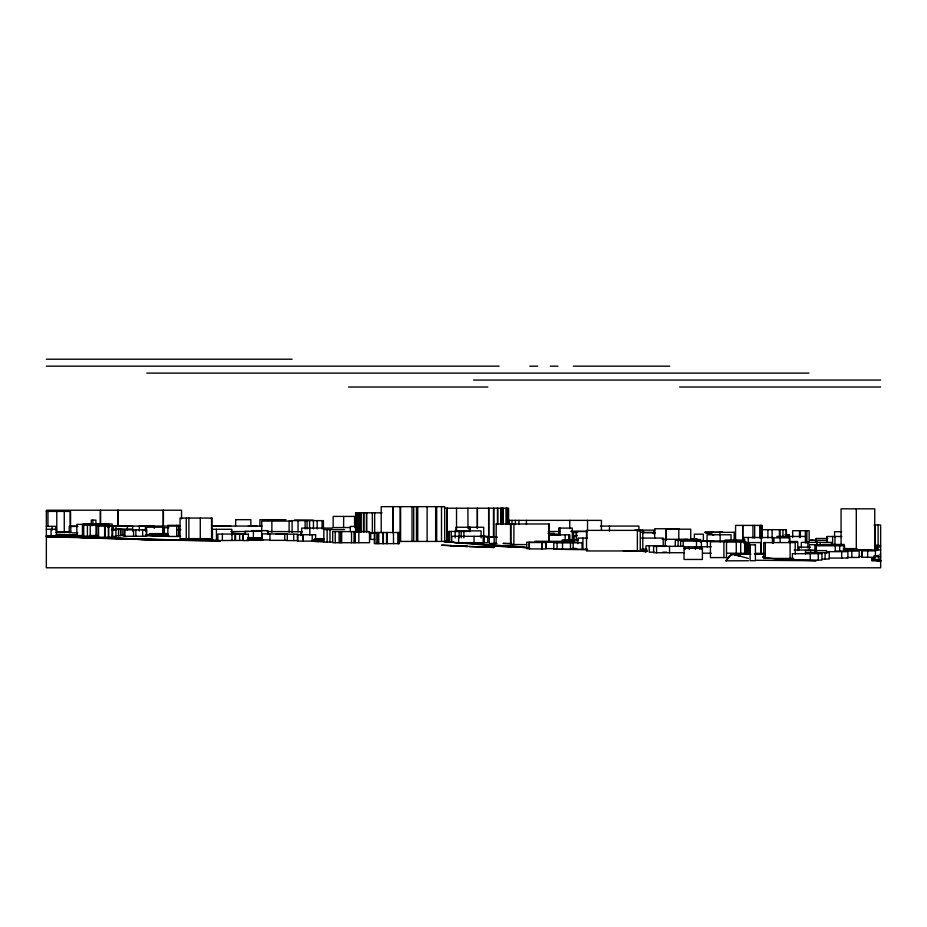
<?xml version="1.0" encoding="UTF-8"?>
<svg xmlns="http://www.w3.org/2000/svg" width="927" height="927" viewBox="0 0 927 927"><rect width="100%" height="100%" fill="white"/><g stroke="black" fill="none" stroke-linecap="round" stroke-linejoin="round"><path stroke-width="1.39" d="M726.038 560.754L729.329 556.293L733.257 554.323L748.471 558.448M726.038 560.823L729.607 556.107L726.038 560.823L748.483 560.754M879.92 554.578L880.65 553.848M733.257 554.323L730.754 554.531M874.288 555.54L876.745 556.49L874.01 556.177L877.927 556.038M239.641 534.045L239.641 540.441L213.5 540.557M242.445 534.508L244.554 534.01M162.492 533.488L164.6 533.164M764.462 556.756L762.527 556.953C779.908 560.406 798.263 559.804 816.073 560.754L756.583 560.256M56.28 534.821L77.404 534.844M71.182 532.411L55.666 532.318M56.408 534.949L77.509 534.833L56.431 534.914L66.141 534.844M755.853 554.172L758.495 554.103M247.416 539.537L263.059 539.421M248.146 539.584L258.262 539.421M722.573 532.272L705.007 532.469L722.573 532.202M213.198 540.65L220.383 540.708L177.381 540.256M754.532 554.23L763.767 554.103M754.601 554.23L764.265 554.114M705.007 532.33L713.79 534.914L705.007 532.365L713.79 532.295M221.993 526.119L230.777 526.072L213.21 526.072L262.144 526.072M248.343 531.519L230.777 531.553M247.486 539.387L255.435 539.363M314.172 539.862L323.917 539.804M259.954 539.433L262.758 539.421M213.28 539.943L176.594 539.85M314.856 539.885L323.384 539.85M46.35 359.212L292.132 359.212M46.35 366.165L499.155 366.165M529.746 366.165L537.695 366.165M550.256 366.165L557.915 366.165M573.292 366.165L669.792 366.165M146.779 373.118L808.935 373.118M473.627 380.07L880.65 380.07M348.517 387.022L487.869 387.022M679.642 387.022L880.65 387.022M444.288 508.216L508.599 508.216L508.599 524.149M46.35 511.391L70.568 511.391L70.568 526.478M382.086 512.828L355.597 512.828L355.597 532.249M235.562 519.676L250.881 519.676L250.881 526.072M285.968 519.676L259.919 519.676L259.919 526.072M294.647 520.001L313.326 520.105M508.993 520.371L601.426 520.371L601.426 530.105M290.58 520.626L323.442 520.626L323.442 528.969M82.874 523.987L91.657 523.987M94.45 523.987L112.155 523.987L112.155 526.548M496.096 523.975L549.155 523.975L549.155 541.82M874.068 524.972L880.65 524.972L880.65 567.788L46.35 567.788L46.35 510.221L181.518 510.221L181.518 518.865M105.446 525.076L82.433 525.076L82.433 536.2L96.987 536.2M70.278 526.072L77.428 526.072M180.128 526.072L96.269 526.107L96.269 537.231L112.607 537.231L112.607 526.107M600.487 526.072L638.923 526.072L638.923 531.183M109.096 526.154L131.704 526.258M46.35 526.374L55.782 526.374L55.782 530.209M77.822 526.455L69.235 526.455L69.235 532.851M356.721 526.385L350.29 526.443L350.29 531.565M350.476 527.544L333.152 527.544L333.152 516.42L354.589 516.42L354.589 527.544M168.841 527.718L163.847 527.718L163.847 532.84M332.353 528.089L301.681 528.089L301.681 535.041M679.271 528.749L654.694 528.749L654.694 538.355M116.095 529.05L132.573 529.05M46.35 529.259L56.454 529.259L56.454 535.655L46.35 535.655M111.518 529.387L122.155 529.387L122.155 535.783M177.88 529.491L180.545 529.491M344.543 529.584L323.847 529.584L323.847 542.098L332.642 542.098M177.88 529.815L180.742 529.815M761.276 529.699L786.397 529.699L786.397 536.559M111.46 530.035L115.933 530.035L115.933 536.432L111.46 536.432M634.752 530.14L654.983 530.14M251.437 530.638L267.961 530.638L267.961 534.473M571.113 531.345L586.895 531.345M467.37 531.461L448.587 531.461L448.587 541.194M548.239 531.495L559.827 531.495M571.125 531.495L587.533 531.495M841.658 531.704L834.555 531.704L834.555 537.197M291.866 531.75L302.295 531.75M70.568 531.971L56.79 531.971L56.79 511.391M641.31 532.168L644.01 532.168M642.515 532.492L652.399 532.492M735.099 532.341L719.931 532.341L719.931 535.227M577.648 532.527L573.512 532.527L573.512 539.479M642.121 532.573L654.995 532.573M72.225 532.851L77.822 532.851M652.504 532.898L655.18 532.898M369.004 532.99L374.751 532.99M547.961 533.338L554.369 533.338M149.317 533.604L163.511 533.604L163.511 527.208L146.037 527.208L146.037 531.044M163.847 534.114L168.054 534.114M275.864 534.184L297.81 534.184L297.81 540.58L286.524 540.58M552.735 534.149L559.514 534.149M786.281 534.589L789.016 534.589L789.016 537.475M548.564 534.809L560.035 534.809M784.949 534.694L789.213 534.694L789.213 537.579M548.761 534.844L569.711 534.844L569.711 540.406M556.617 535.076L559.479 535.076M82.607 535.505L76.837 535.505L76.837 524.381L109.143 524.381L109.143 527.162M89.815 535.505L97.034 535.505M121.611 535.447L124.345 535.447M574.995 535.435L577.556 535.435M115.701 535.783L120.51 535.783L120.51 529.387M480.209 535.922L484.821 535.922M576.861 536.049L573.964 536.049L573.964 540.221M177.88 536.212L180.742 536.212M776.838 536.432L805.957 536.432L805.957 542.202M841.797 536.501L827.046 536.501L827.046 542.272M485.829 537.127L496.93 537.034M490.777 537.185L497.057 537.185M247.845 537.73L261.646 537.73L261.646 531.333L245.064 531.333L245.064 533.894M587.336 538.077L577.903 538.077L577.903 543.639M641.472 538.077L663.211 538.077L663.211 546.42M816.096 538.483L827.846 538.483M690.348 538.935L697.058 538.935M314.265 539.34L324.149 539.317L315.678 539.282M662.237 539.271L687.73 539.271M314.137 539.329L324.149 539.329M374.751 539.387L370.707 539.387L370.707 532.99M683.778 539.491L700.43 539.491L700.43 542.272M210.974 539.977L196.211 539.977L212.874 539.92M259.954 539.92L262.839 539.931M578.124 539.896L562.295 539.896L562.295 542.446M725.053 540.035L745.146 540.035M699.178 540.406L675.273 540.406L675.273 545.968M826.699 540.337L816.791 540.337L816.791 543.118M239.873 540.441L242.607 540.441L242.607 534.045L217.88 534.045L217.88 540.441M700.8 540.568L703.384 540.568L703.384 534.172L694.358 534.172L694.358 539.294M704.323 540.916L733.419 540.916M730.233 541.078L744.439 541.078M534.867 541.264L573.883 541.345M694.23 541.333L713.489 541.333M789.109 541.472L797.614 541.472M544.659 542.075L576.548 542.075M726.78 542.063L746.42 542.063L746.42 553.187M554.184 542.249L526.698 542.249L526.698 548.645L529.63 548.645M788.947 542.33L797.788 542.33L797.788 550.673M454.369 542.666L483.952 542.666L483.952 536.269M476.791 542.758L487.764 542.758L487.764 536.362L451.762 536.269L451.762 541.391M496.93 543.431L489.282 543.431L489.282 537.034M822.863 544.462L844.207 544.462L844.207 550.024M510.534 544.555L526.617 544.555M824.265 544.705L809.41 544.705L809.41 550.267M874.671 545.076L875.922 545.076L875.922 550.198M874.416 545.482L880.65 545.482M666.652 545.783L645.968 545.783L645.968 552.179M711.241 546.791L685.238 546.791L685.238 549.352M880.65 546.965L878.136 546.965L878.136 549.746M798.912 547.185L810.43 547.185M684.033 548.332L702.399 548.332L702.399 559.456L684.033 559.456L684.056 546.304L653.616 546.374L653.616 552.77L684.056 552.701M571.971 548.471L576.548 548.471M554.184 548.645L546.27 548.645L546.27 542.249M843.373 548.61L857.058 548.622M587.278 549.201L582.944 549.201L582.944 538.077M641.472 549.201L646.907 549.201M843.373 549.653L852.794 549.653M857.672 549.676L865.76 549.676M857.545 549.781L870.893 549.781M794.254 550.012L813.153 550.012M861.368 549.931L880.65 549.931M848.865 550.151L861.623 550.151L861.623 556.548L858.819 556.548M835.053 551.078L859.19 551.078L859.19 557.475L847.232 557.475M827.765 551.669L847.881 551.669L847.881 558.066L829.155 558.066M654.439 552.179L649.224 552.179L649.224 545.783M662.84 552.179L666.652 552.179M805.389 552.643L829.283 552.643L829.283 559.039L822.272 559.039M702.817 553.187L711.241 553.187M726.814 553.187L748.251 553.349M755.482 553.349L764.057 553.349M755.181 553.709L760.847 553.709L760.847 542.585L747.695 542.585L747.695 553.709L749.503 553.709L749.503 542.585M874.555 556.327L880.65 556.327M880.65 558.089L878.136 558.089L878.136 555.308M793.755 558.436L763.744 558.436L763.744 542.585L795.204 542.585L795.204 554.114M871.867 560.835L880.65 560.835L871.867 557.973M292.248 531.611L267.161 531.553M262.805 539.873L248.656 539.838M165.006 539.873L179.143 539.954L134.647 538.923M247.358 539.838L262.677 539.896M174.044 539.838L148.424 539.352M159.177 539.977L140.881 539.595M220.383 540.708L161.75 540.012L169.166 540.093L166.431 540.012M248.343 526.072L257.115 526.13M317.266 539.699L323.245 539.734M761.125 554.068L763.767 554.079M257.115 539.804L269.664 539.931M178.529 540.337L219.247 540.719M318.598 541.507L313.581 541.322L323.616 541.623L314.832 541.391M587.637 549.746L555.018 549.259L557.069 549.259L557.057 542.886M162.063 540.001L164.427 540.024M257.231 539.85L248.32 539.653M585.122 549.352L587.394 549.398M64.971 532.538L56.373 532.399L60.695 532.562M168.644 535.354L146.165 534.925L154.519 535.134M151.008 535.053L168.216 535.342M145.597 535.366L167.787 535.748L145.597 535.377L164.821 535.632M744.972 553.825L749.097 553.894M169.571 540.105L67.532 536.629M161.75 540.012L178.529 540.348M146.709 535.215L168.123 535.679M145.33 535.192L168.424 535.702M137.822 539.537L157.787 539.977L106.049 537.845M511.797 543.639L503.025 543.431L510.545 543.639M257.428 537.799L261.982 537.903L259.711 537.915M248.181 537.567L259.954 537.927M258.911 537.869L261.391 537.95M527.359 547.544L504.207 546.745L444.01 541.588M52.399 536.212L46.35 536.061L74.461 536.907M736.722 553.651L740.847 553.755M97.115 538.181L46.35 536.675L79.629 536.988M46.35 536.675L70.556 536.791M55.435 536.86L73.581 537.37M736.478 553.674L750.847 554.091M61.472 536.455L64.508 536.548M56.408 536.942L67.532 537.266M633.141 550.626L635.992 550.731L633.234 550.626M736.722 553.709L750.464 554.161M623.199 550.626L627.255 550.765M623.477 550.696L639.259 551.241L623.639 550.708M79.618 537.556L88.679 537.834M82.642 537.706L119.189 538.911M134.716 539.387L125.481 539.074M629.282 550.823L631.31 550.893M91.727 537.37L100.406 537.66M100.823 538.228L103.905 538.332M97.115 538.158L145.365 539.236M117.81 538.251L136.188 538.9M111.692 538.031L114.751 538.147M122.399 538.969L116.234 538.749M635.354 551.032L646.015 551.426M466.64 546.478L450.325 545.609L467.892 546.478L441.542 545.203L494.242 547.475L469.143 546.617M450.325 545.644L459.108 546.049M161.692 533.732L165.898 533.929M162.712 533.315L167.022 533.535M444.983 541.438L452.098 541.82M445.331 541.472L452.249 541.866M790.893 559.85L788.726 559.723M491.924 545.192L522.724 546.953L481.75 544.358M782.087 559.305L789.178 559.757L782.087 559.329M232.92 533.187L245.725 534.056M444.369 541.264L453.929 541.959L444.149 541.217M444.033 541.611L446.814 541.832M463.5 542.782L462.724 542.701L472.005 543.535M472.005 543.523L481.924 544.392M455.597 542.596L458.703 542.874M234.635 533.651L243.256 534.462M871.867 560.001L880.65 560.835L876.884 559.688L880.65 560.835L871.867 559.885M871.867 559.711L880.65 560.835L871.867 558.784M735.123 555.203L740.14 555.864L731.357 553.882M871.867 559.537L880.65 560.835L871.867 559.248M874.764 556.049L876.745 556.42M231.924 533.048L234.033 533.546M879.862 560.337L880.65 560.754M878.101 524.972L878.101 545.25M876.884 545.482L876.884 550.603M875.123 524.972L875.123 545.25M874.752 550.198L874.752 508.83L841.067 508.83L841.067 544.485M867.626 550.881L867.626 557.278M862.064 549.676L862.064 554.786M856.293 508.83L856.293 548.772M851.855 551.078L851.855 557.475M844.543 551.345L844.543 545.783L816.339 545.783L816.339 551.345M841.681 551.669L841.681 558.066M839.677 545.783L839.677 551.345M835.262 545.783L835.262 551.345M834.96 536.501L834.96 545.157M832.631 536.501L832.631 545.157M831.519 545.157L831.519 542.376L801.334 542.376L801.334 547.938M827.266 536.501L827.266 542.272M826.536 553.164L826.536 550.603L805.482 550.603L805.482 554.439M825.076 552.643L825.076 559.039M820.244 542.376L820.244 545.157M818.274 553.697L818.274 560.093M816.884 542.376L816.884 545.157M816.583 550.603L816.583 553.164M816.212 538.483L816.096 542.318M814.879 544.705L814.879 551.658M810.592 550.603L810.592 553.164M810.233 553.697L810.233 560.093M809.132 543.048L809.132 530.696L792.689 530.696L792.689 537.556M807.904 542.376L807.904 547.938M806.872 530.696L806.872 543.048M805.378 530.696L805.378 543.048M800.383 530.696L800.383 537.556M799.48 530.696L799.48 537.556M799.086 547.185L799.086 549.746M790.105 542.585L790.105 558.436M789.758 542.144L789.758 537.822L773.906 537.822L773.906 542.144M789.398 537.822L789.398 542.144M787.255 534.589L787.255 537.475M786.166 529.699L786.189 536.559M782.956 529.699L782.956 536.559M780.001 529.699L780.001 536.559M780.128 537.822L780.128 542.144M779.41 529.699L779.41 536.559M773.292 543.268L773.292 537.498L743.987 537.498L743.987 543.268M772.434 537.498L772.434 543.268M772.156 529.699L772.075 537.938M767.892 529.699L767.892 537.938M765.308 542.585L765.308 558.436M762.064 538.054L762.064 525.4L735.563 525.4L735.563 540.87M761.577 525.4L761.577 538.054M761.264 537.498L761.264 553.349M760.325 525.4L760.325 538.054M760.152 525.4L760.152 538.054M754.682 525.4L754.682 538.054M752.956 525.4L752.956 538.054M748.425 542.585L748.425 553.709M748.251 537.498L748.159 553.709M744.972 542.063L744.972 553.187M744.659 542.063L744.659 553.187M740.708 542.063L740.708 553.187M736.27 542.063L736.27 553.187M734.184 532.341L734.184 540.986M731.044 540.545L731.044 534.775L707.046 534.775L707.046 541.982M723.906 541.739L723.906 557.59M720.14 534.775L720.14 541.982M707.289 541.333L707.289 546.895M701.38 541.333L701.415 549.352M699.815 546.791L699.815 549.352M696.525 547.915L696.525 540.962L680.615 540.962L680.615 546.524M695.505 546.791L695.447 549.352M690.731 540.163L690.731 529.19L666.293 529.19L666.293 540.163M689.236 546.791L689.236 549.352M683.176 540.962L683.176 546.524M678.796 529.19L678.796 540.163M678.112 540.406L678.112 545.968M669.549 546.374L669.549 552.77M666.165 528.749L666.165 539.723M665.285 539.271L665.285 546.223M656.571 546.374L656.571 552.77M653.674 531.252L653.674 533.813M640.267 530.383L640.267 550.962M637.37 530.383L637.37 550.962M609.468 526.072L609.468 531.183M587.533 520.371L587.533 530.105M586.814 531.53L586.814 538.738M576.281 531.53L576.281 540.186M573.187 542.828L573.187 549.224M572.295 539.63L572.295 528.1L558.865 528.1L558.865 535.308M570.499 542.886L570.499 549.282M569.757 520.371L569.757 528.714M569.421 534.844L569.421 540.406M569.166 534.844L569.166 540.406M568.854 534.844L568.854 540.406M568.181 539.896L568.181 542.446M565.18 534.844L565.134 540.406M562.527 542.886L562.527 549.282M560.105 528.1L560.105 535.308M559.097 528.1L559.097 535.308M548.981 523.975L548.981 541.82M542.283 542.527L542.283 548.923M541.808 542.527L541.808 548.923M529.108 542.249L529.108 548.645M526.432 520.371L526.432 524.543M518.935 520.371L518.935 524.543M515.389 520.371L515.389 524.543M513.929 523.975L513.836 544.555M511.994 520.371L511.994 524.543M510.916 523.975L510.916 544.555M510.534 523.975L510.534 543.187M509.155 520.371L509.155 524.543M507.22 508.216L507.22 524.149M506.524 508.216L506.524 524.149M506.177 508.216L506.177 524.149M503.129 508.216L503.129 524.149M502.608 508.216L502.608 524.149M502.191 508.216L502.191 524.149M502.005 508.216L502.005 524.149M501.322 508.216L501.322 524.149M500.974 508.216L500.974 524.149M497.787 508.216L497.787 524.149M497.475 508.216L497.475 524.149M496.223 523.975L496.096 543.187M494.149 537.034L494.149 543.431M493.871 508.216L493.871 537.185M493.477 508.216L493.477 537.185M488.772 508.216L488.772 537.185M488.645 508.216L488.645 537.185M483.813 536.362L483.813 542.758M483.697 535.899L483.697 527.254L455.968 527.254L455.968 531.577M483.187 536.269L483.187 542.666M481.101 537.845L481.101 530.893L455.157 530.893L455.157 537.845M477.428 508.216L477.428 528.494M477.301 508.216L477.301 528.494M474.033 536.269L474.033 542.666M470.093 527.254L470.093 531.577M469.919 527.254L469.919 531.577M469.155 527.254L469.155 531.577M467.892 508.216L468.019 528.494M463.882 530.893L463.882 537.845M461.194 530.893L461.194 537.845M459.097 530.893L459.097 537.845M458.633 536.269L458.633 542.666M456.536 508.216L456.536 531.391M451.229 531.461L451.229 541.194M449.34 531.461L449.34 541.194M447.266 508.216L447.266 541.53M447.127 508.216L447.127 541.53M441.507 506.663L441.507 541.426M436.698 506.663L436.698 541.426M435.644 506.663L435.644 541.426M427.127 506.663L427.127 541.426M417.66 506.663L417.66 541.426M417.393 506.663L417.393 541.426M416.466 506.663L416.466 541.426M413.709 506.663L413.709 541.426M412.017 506.663L412.017 541.426M400.615 506.663L400.615 541.426M400.116 506.663L400.116 541.426L444.693 541.426L444.693 506.663L381.206 506.663L381.206 532.735M398.39 532.504L398.39 543.628M398.158 532.504L398.158 543.628M393.454 532.504L393.512 543.628M393.233 506.663L393.233 532.735M393.036 506.663L393.036 532.735M387.185 532.504L387.185 543.628M386.547 532.504L386.547 543.628M383.384 532.504L383.384 543.628M383.071 532.504L383.071 543.628M378.772 532.504L378.772 543.628M377.706 532.504L377.706 543.628M376.142 532.504L376.142 543.628M374.67 512.828L374.67 533.639M372.364 512.828L372.364 533.639M366.675 512.828L366.675 532.249M366.42 512.828L366.42 532.249M363.94 512.828L363.94 532.249M363.488 512.828L363.488 532.249M361.217 512.828L361.217 532.249M360.058 512.828L360.058 532.249M359.63 512.828L359.63 532.249M359.108 512.828L359.108 532.249M358.853 531.588L358.853 542.712M358.158 512.828L358.065 532.249M356.965 512.828L356.965 532.249M356.397 512.828L356.397 532.249M355.331 531.588L355.331 542.712M354.021 531.588L354.021 542.712M351.53 531.588L351.53 542.712M343.674 516.42L343.593 527.544M341.669 531.588L341.669 542.712M340.603 531.588L340.603 542.712M339.108 531.588L339.108 542.712M335.215 531.588L335.215 542.712M329.989 529.584L329.989 542.098M327.15 529.584L327.15 542.098M322.098 520.626L322.098 528.969M317.173 520.626L317.173 528.969M313.43 520.626L313.43 528.969M312.225 534.728L312.225 541.125M309.827 528.089L309.827 535.041M309.583 520.626L309.583 528.969M307.046 520.626L307.046 528.969M305.122 520.626L305.122 528.969M302.851 534.728L302.851 541.125M302.735 534.728L302.735 541.125M300.672 532.99L300.672 535.551M298.042 520.626L298.042 531.75M293.685 534.184L293.685 540.58M292.098 532.214L292.098 521.09L261.715 521.09L261.715 530.823M289.108 521.09L289.108 532.214M284.774 533.952L284.774 540.348M271.866 521.09L271.866 532.214M269.954 533.952L269.954 540.348L287.289 540.348L287.289 533.952L262.214 533.871L262.214 540.267M253.395 531.333L253.395 537.73M235.736 519.676L235.562 526.072M235.551 534.045L235.551 540.441M234.995 534.045L234.995 540.441M231.993 534.045L231.993 540.441M231.843 534.856L231.843 529.294L212.434 529.294L212.48 540.418L216.443 540.418L216.443 529.294M222.376 534.045L222.376 540.441M211.553 518.066L211.553 538.645M200.278 518.066L200.278 538.645M188.876 518.066L188.876 538.645M186.257 518.066L186.257 538.645M178.888 529.815L178.888 536.212M176.698 525.342L176.698 536.466M164.311 527.718L164.311 534.114M163.419 510.221L163.419 526.072M163.198 510.221L163.198 526.072M162.92 527.208L162.92 532.318M154.23 528.367L154.23 525.806L139.328 525.806L139.328 530.928M146.489 527.208L146.489 533.604M145.354 525.806L145.354 530.928M142.642 529.873L142.642 536.269M135.852 529.873L135.852 536.269M133.558 529.873L133.558 536.269M132.654 526.084L132.712 531.194M127.347 526.084L127.347 529.92M124.936 529.873L124.936 536.269M118.494 529.387L118.494 535.783M118.088 510.221L118.088 526.072M117.926 510.221L117.926 526.072M116.014 526.154L116.014 529.989M113.5 526.154L113.5 529.989M112.051 526.107L112.051 537.231M108.586 526.107L108.586 537.231M108.447 526.107L108.447 537.231M107.474 524.381L107.474 527.162M105.122 526.107L105.122 537.231M104.624 526.107L104.624 537.231M100.614 510.221L100.614 524.636M100.267 510.221L100.267 524.636M98.563 526.107L98.563 537.231M96.802 526.107L96.802 537.231M96.42 525.076L96.408 536.2M95.91 525.667L95.91 520.105L91.263 520.105L91.263 525.667M92.862 520.105L92.862 525.667M90.232 525.076L90.232 536.2M87.416 525.076L87.416 536.2M83.731 525.076L83.731 536.2M82.874 525.076L82.874 536.2M70.823 526.455L70.823 532.851M70.162 511.391L70.162 526.478M64.253 511.391L64.276 531.971M52.097 526.374L52.097 530.209M51.066 529.259L51.066 535.655M47.972 511.391L47.937 526.478M211.901 518.066L180.035 518.066L180.035 538.645L211.901 538.645L211.901 518.066M178.552 525.342L167.857 525.342L167.857 536.466L178.552 536.466L178.552 525.342M146.57 529.873L123.882 529.873L123.882 536.269L146.57 536.269L146.57 529.873M642.817 530.383L586.513 530.383L586.513 550.962L642.817 550.962L642.817 530.383M369.514 531.588L332.689 531.588L332.689 542.712L369.514 542.712L369.514 531.588M399.421 532.504L374.346 532.504L374.346 543.628L399.421 543.628L399.421 532.504M248.39 534.184L243.175 534.184L243.175 540.58L248.39 540.58L248.39 534.184M315.609 534.728L297.393 534.728L297.393 541.125L315.609 541.125L315.609 534.728M726.501 541.739L710.43 541.739L710.43 557.59L726.501 557.59L726.501 541.739M545.783 542.527L529.387 542.527L529.387 548.923L545.783 548.923L545.783 542.527M582.075 542.828L553.778 542.886L553.778 549.282L582.075 549.224L582.075 542.828M755.412 544.856L750.105 544.856L750.105 560.708L755.412 560.708L755.412 544.856M875.447 550.881L861.762 550.881L861.762 557.278L875.447 557.278L875.447 550.881M821.948 553.697L792.376 553.697L792.376 560.093L821.948 560.093L821.948 553.697M168.552 535.794L145.759 535.377L168.552 535.806M527.359 547.614L484.809 545.134L527.359 547.614M647.231 551.055L640.082 550.858L647.231 551.078M645.887 551.472L643.071 551.368L645.887 551.484M816.664 540.534L810.395 540.093L816.664 540.545M742.747 540.87L742.747 525.4L742.689 540.87M356.095 532.249L356.072 512.828L355.98 532.249"/></g></svg>
